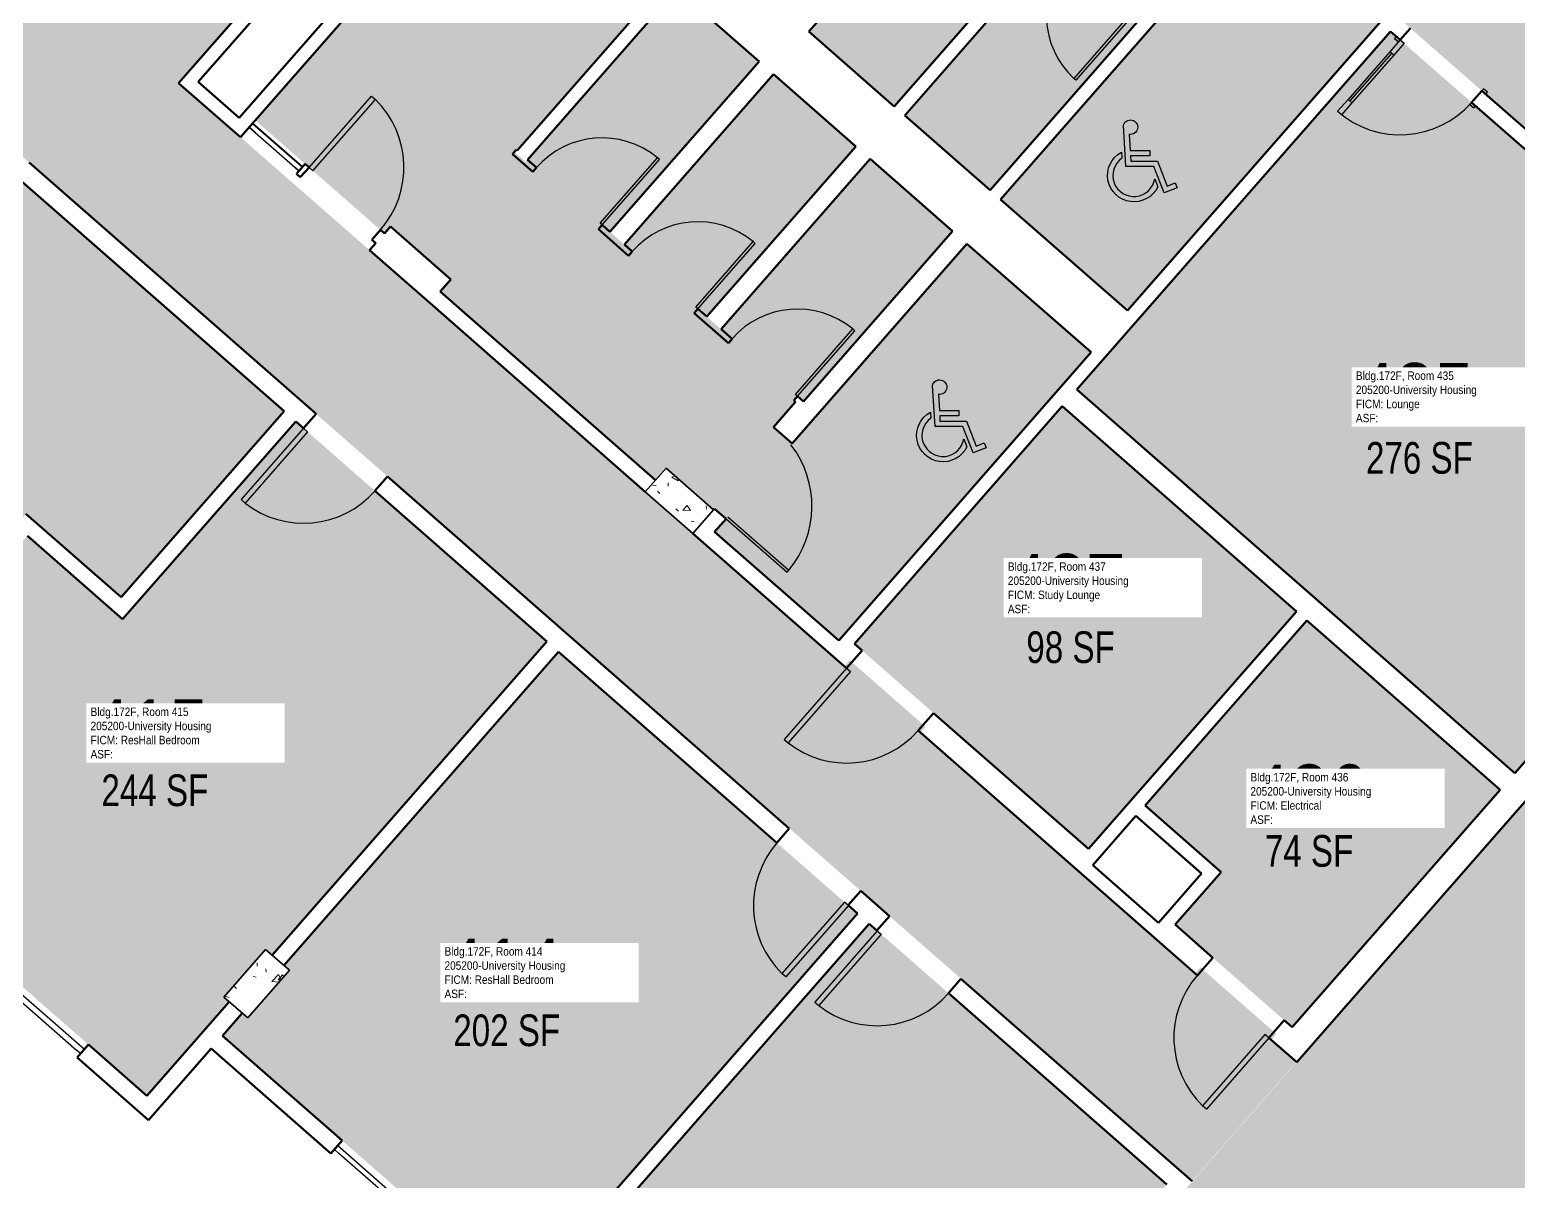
# Model space of a CAD drawing. Header units: inches. Extents: x 69234239 to 69236626, y 27656166 to 27658522.
# Drawn here: x 69234774 to 69235338, y 27657271 to 27657708 of the extents above; entities that cross this region are included whole.
import ezdxf
from ezdxf.enums import TextEntityAlignment as Align

# ---------------------------------------------------------------- set-up
doc = ezdxf.new("R2010")
doc.units = ezdxf.units.IN
doc.header["$LTSCALE"] = 100
doc.header["$MEASUREMENT"] = 0
doc.layers.get('0').update_dxf_attribs({"linetype": 'CONTINUOUS'})
for name, color, linetype in [('A-COLS', 5, 'CONTINUOUS'), ('A-DOOR', 2, 'CONTINUOUS'), ('A-GLAZ', 1, 'CONTINUOUS'), ('A-IDEN-ICON', 4, 'CONTINUOUS'), ('A-IDEN-RNUM', 7, 'CONTINUOUS'), ('A-IDEN-SNUM', 4, 'CONTINUOUS'), ('A-IDEN-VNUM', 4, 'CONTINUOUS'), ('A-WALL', 5, 'CONTINUOUS'), ('AREA-TEXT', 3, 'CONTINUOUS'), ('Rooms-Category-Color', 7, 'CONTINUOUS'), ('Rooms-College-Color', 7, 'CONTINUOUS'), ('Rooms-Department-Color', 7, 'CONTINUOUS'), ('Rooms-Division-Color', 7, 'CONTINUOUS'), ('Rooms-Information', 7, 'CONTINUOUS')]:
    doc.layers.add(name, color=color, linetype=linetype)
doc.styles.add('CP_AREA', font='arial.ttf', dxfattribs={"height": 15})
doc.styles.add('CP_ROOMSNUMBER', font='arial.ttf', dxfattribs={"height": 1})
doc.styles.add('CP_ROOMVNUMBER', font='arial.ttf', dxfattribs={"width": 0.85, "height": 0.075})

# ---------------------------------------------------------------- blocks, each defined once
blk = doc.blocks.new('CPHC')
for points in [[(10, 11), (10, 10), (6.37, 10), (6.43, 9), (11.48, 9), (13.31, 4.28), (14.82, 4.87), (15.18, 3.93), (12.74, 2.99), (10.79, 8), (5.49, 8), (5.01, 15.77, -2.310496), (6.12, 14.1), (6.31, 11)], [(4.7, 9.57, 1.506288), (10.95, 5.66), (11.53, 4.17, -1.382884), (4.63, 10.7)]]:
    blk.add_lwpolyline(points, format="xyb", close=True)

msp = doc.modelspace()

# ---------------------------------------------------------------- hatches: boundary and pattern name
at = {"layer": 'A-COLS', "lineweight": 5}
h = msp.add_hatch(dxfattribs=at)
h.set_pattern_fill('FP_29', color=256, angle=228.7734, style=0, pattern_type=2)
h.set_pattern_definition([(178.7904, (69235784.634, 27657305.721), (-15.3764, 22.9777), [2.88, -31.68]), (123.7904, (69235784.634, 27657305.721), (-19.1759, -22.248), [2.304, -25.344]), (229.2424, (69235783.352, 27657307.636), (-34.5522, 0.7297), [2.448, -26.924]), (174.9754, (69235778.648, 27657300.91), (-20.7202, 35.9248), [4.32, -47.52]), (225.4264, (69235776.92, 27657303.904), (-51.6406, 4.5408), [3.671, -40.386]), (119.9754, (69235778.65, 27657300.91), (-51.6408, 4.54), [3.456, -38.016]), (149.7904, (69235777.74, 27657305.106), (-2.3087, 27.5514), [2.88, -31.68]), (94.7904, (69235777.74, 27657305.106), (-27.5576, -10.1619), [2.304, -25.344]), (200.2424, (69235777.547, 27657307.402), (-29.8663, 17.3895), [2.448, -26.924]), (166.2904, (69235784.634, 27657305.7215), (-10.25586, -7.64414), [1.267, -23.77, 1.267, -24.461, -25.44]), (166.2904, (69235784.634, 27657305.7215), (-10.25586, -7.64414), [-50.765, 1.267, -24.173]), (136.2904, (69235784.634, 27657305.721), (-18.1331, -1.6144), [1.267, -13.402, 1.267, -23.194, -9.696]), (136.2904, (69235784.634, 27657305.721), (-18.1331, -1.6144), [-39.13, 1.267, -8.429]), (96.2904, (69235789.999, 27657299.046), (-12.16736, 16.5203), [1.267, -8.333, 1.267, -28.685, -39.744]), (96.2904, (69235789.999, 27657299.046), (-12.16736, 16.5203), [-39.552, 1.267, -38.477]), (86.2904, (69235792.404, 27657296.054), (-17.02614, 15.0471), [1.267, -11.213, 1.267, -18.624, -28.224]), (86.2904, (69235792.404, 27657296.054), (-17.02614, 15.0471), [-32.371, 1.267, -26.957])])
h.paths.add_polyline_path([(69235033.08, 27657525.89), (69235015.03, 27657541.71), (69235007.12, 27657532.69), (69235025.17, 27657516.87)], flags=0)
h = msp.add_hatch(dxfattribs=at)
h.set_pattern_fill('FP_15', color=256, angle=-41.2092, style=0, pattern_type=2)
h.set_pattern_definition([(178.7908, (69235784.634, 27657305.722), (-15.37654, 22.9776), [2.88, -31.68]), (123.7908, (69235784.634, 27657305.722), (-19.1757, -22.2481), [2.304, -25.344]), (229.2418, (69235783.352, 27657307.636), (-34.5522, 0.7301), [2.448, -26.924]), (174.975, (69235778.648, 27657300.91), (-20.7198, 35.925), [4.32, -47.52]), (225.427, (69235776.92, 27657303.904), (-51.6406, 4.5404), [3.671, -40.386]), (119.975, (69235778.648, 27657300.91), (-51.6408, 4.5406), [3.456, -38.016]), (149.7908, (69235777.738, 27657305.106), (-2.30886, 27.55136), [2.88, -31.68]), (94.7908, (69235777.738, 27657305.106), (-27.5576, -10.1621), [2.304, -25.344]), (200.2418, (69235777.546, 27657307.402), (-29.8661, 17.3898), [2.448, -26.924]), (166.2908, (69235784.634, 27657305.722), (-10.25581, -7.64421), [1.267, -23.77, 1.267, -24.461, -25.44]), (166.2908, (69235784.634, 27657305.722), (-10.25581, -7.64421), [-50.765, 1.267, -24.173]), (136.2908, (69235784.634, 27657305.722), (-18.1331, -1.61451), [1.267, -13.402, 1.267, -23.194, -9.696]), (136.2908, (69235784.634, 27657305.722), (-18.1331, -1.61451), [-39.13, 1.267, -8.429]), (96.2908, (69235789.998, 27657299.047), (-12.16747, 16.52022), [1.267, -8.333, 1.267, -28.685, -39.744]), (96.2908, (69235789.998, 27657299.047), (-12.16747, 16.52022), [-39.552, 1.267, -38.477]), (86.2908, (69235792.404, 27657296.054), (-17.02624, 15.047), [1.267, -11.213, 1.267, -18.624, -28.224]), (86.2908, (69235792.404, 27657296.054), (-17.02624, 15.047), [-32.371, 1.267, -26.957])])
h.paths.add_polyline_path([(69234872.25, 27657351.36), (69234863.22, 27657359.27), (69234847.41, 27657341.21), (69234856.44, 27657333.31)], flags=0)
at = {"layer": 'Rooms-Category-Color', "true_color": 0xadadad}
for points in [[(69234685.7, 27658243.8), (69234846.08, 27658103.34), (69234892.86, 27658062.38), (69234988.96, 27657978.23), (69234989.36, 27657978.68), (69234998.39, 27657970.78), (69234994.04, 27657965.81), (69234789.14, 27657731.84), (69234785.11, 27657727.23), (69234776.08, 27657735.13), (69234776.16, 27657735.23), (69234637.57, 27657856.59), (69234633.57, 27657860.09), (69234633.57, 27657860.09), (69234631.31, 27657862.08), (69234483.78, 27657991.27), (69234472.9, 27658000.8), (69234433.28, 27657955.56), (69234458.14, 27657933.8), (69234458.13, 27657933.78), (69234505.4, 27657892.39), (69234641.66, 27657773.07), (69234740.95, 27657686.12), (69234877.22, 27657566.79), (69234976.9, 27657479.5), (69235094.64, 27657376.4), (69235214.47, 27657271.45), (69235254.01, 27657316.6), (69235244.41, 27657325.01), (69235246.38, 27657327.27), (69235217.61, 27657352.47), (69235215.61, 27657350.19), (69235200.19, 27657363.7), (69235171.35, 27657388.98), (69235171.35, 27657388.98), (69235111.42, 27657441.46), (69235113.4, 27657443.73), (69235084.63, 27657468.93), (69235082.64, 27657466.66), (69235080.58, 27657468.47), (69235080.59, 27657468.47), (69235007.19, 27657532.75), (69234926.02, 27657603.83), (69234925.59, 27657604.21), (69234925.59, 27657604.21), (69234902.25, 27657624.64), (69234854.17, 27657666.75), (69234853.75, 27657667.12), (69234851.75, 27657668.83), (69234830.25, 27657687.67), (69234878.01, 27657742.2), (69234878.01, 27657742.2), (69234995.22, 27657876.06), (69235043.24, 27657930.88), (69235064.76, 27657912.03), (69235067.49, 27657909.64), (69235071.46, 27657906.16), (69235115.22, 27657867.84), (69235138.94, 27657847.07), (69235138.93, 27657847.07), (69235248.09, 27657751.48), (69235291.57, 27657713.4), (69235466.98, 27657559.79), (69235506.55, 27657604.96), (69235386.59, 27657710.01), (69235268.87, 27657813.1), (69235169.18, 27657900.4), (69235033.43, 27658019.28), (69234801.16, 27658222.68), (69234801.11, 27658222.73), (69234797.91, 27658225.52), (69234751.91, 27658265.8), (69234751.91, 27658265.8), (69234744.42, 27658272.37), (69234725.34, 27658289.07)], [(69234859.34, 27657673.52), (69234908.28, 27657630.67), (69234910.58, 27657633.3), (69234933.5, 27657613.23), (69234929.46, 27657608.63), (69235011.06, 27657537.17), (69235015.03, 27657541.71), (69235033.08, 27657525.89), (69235033.45, 27657526.32), (69235037.81, 27657522.5), (69235033.47, 27657517.55), (69235080.5, 27657476.36), (69235176.16, 27657585.6), (69235129.13, 27657626.78), (69235062.85, 27657551.09), (69235055.79, 27657557.27), (69235064.14, 27657566.8), (69235063.48, 27657567.38), (69235064.88, 27657568.98), (69235067.14, 27657567), (69235123.67, 27657631.56), (69235092.45, 27657658.9), (69235035.92, 27657594.34), (69235030.47, 27657599.12), (69235087, 27657663.67), (69235055.78, 27657691.02), (69234999.24, 27657626.46), (69234993.79, 27657631.24), (69235050.32, 27657695.79), (69235019.1, 27657723.13), (69234961.87, 27657657.78), (69234957.92, 27657661.24), (69234982.34, 27657689.12), (69235061.81, 27657779.87), (69235061.43, 27657780.2), (69235085.52, 27657806.95), (69235089.47, 27657803.49), (69235032.94, 27657738.93), (69235065.29, 27657710.6), (69235121.83, 27657775.16), (69235125.78, 27657771.7), (69235069.24, 27657707.14), (69235101.59, 27657678.81), (69235158.12, 27657743.37), (69235162.07, 27657739.92), (69235105.54, 27657675.36), (69235137.88, 27657647.03), (69235194.42, 27657711.59), (69235204.49, 27657722.64), (69235208.22, 27657719.37), (69235141.83, 27657643.57), (69235189.99, 27657601.39), (69235285.72, 27657710.71), (69235237.56, 27657752.88), (69235233.29, 27657748), (69235230.09, 27657750.73), (69235230.38, 27657751.06), (69235212.33, 27657766.87), (69235216.35, 27657771.46), (69235135.06, 27657842.65), (69235131.03, 27657838.04), (69235107.37, 27657858.77), (69235058.83, 27657901.27), (69235017, 27657853.5), (69234998.95, 27657869.3), (69234885.19, 27657739.4), (69234903.22, 27657723.62)], [(69235567.42, 27657343.21), (69235527.33, 27657393.09), (69235690.33, 27657524.11), (69235568.58, 27657675.58), (69235191.04, 27657244.53), (69235290.57, 27657120.69)], [(69235252.45, 27657329.76), (69235331.25, 27657419.75), (69235258, 27657483.89), (69235196.63, 27657413.85), (69235225.47, 27657388.58), (69235208.03, 27657368.67), (69235221.48, 27657356.89), (69235250.25, 27657331.69)]]:
    msp.add_hatch(color=253, dxfattribs=at).paths.add_polyline_path(points)
at = {"layer": 'Rooms-Category-Color', "true_color": 0xffe090}
msp.add_hatch(color=41, dxfattribs=at).paths.add_polyline_path([(69235214.35, 27657621.23), (69235170.83, 27657571.54), (69235261.63, 27657492.02), (69235336.85, 27657426.14), (69235455.7, 27657561.86), (69235289.67, 27657707.25)])
at = {"layer": 'Rooms-Category-Color', "true_color": 0x728ef3}
for points in [[(69234706.66, 27657449.35), (69234772.37, 27657524.38), (69234808.48, 27657492.75), (69234870.23, 27657563.27), (69234738.39, 27657678.73), (69234634.24, 27657559.79), (69234636.77, 27657557.57), (69234620.96, 27657539.52), (69234618.89, 27657541.33), (69234611.4, 27657532.77), (69234704.84, 27657450.94)], [(69235165.23, 27657565.14), (69235118.09, 27657511.31), (69235086.43, 27657475.16), (69235088.5, 27657473.35), (69235117.27, 27657448.15), (69235175.23, 27657397.39), (69235190.95, 27657415.34), (69235192.68, 27657417.31), (69235192.72, 27657417.36), (69235254.06, 27657487.35)], [(69234772.92, 27657516.09), (69234706.8, 27657440.59), (69234706.52, 27657440.83), (69234689.39, 27657421.27), (69234689.67, 27657421.03), (69234687.36, 27657418.39), (69234818.27, 27657303.76), (69234839.84, 27657328.4), (69234849.48, 27657339.4), (69234847.41, 27657341.21), (69234863.22, 27657359.27), (69234865.76, 27657357.05), (69234969.91, 27657475.98), (69234874.65, 27657559.4), (69234809.03, 27657484.46)], [(69234856.44, 27657333.31), (69234854.37, 27657335.12), (69234846.87, 27657326.56), (69234960.19, 27657227.33), (69235087.65, 27657372.88), (69234974.33, 27657472.11), (69234870.18, 27657353.17), (69234872.25, 27657351.36)], [(69235188.19, 27657251.15), (69235204.88, 27657270.21), (69235092.07, 27657369.01), (69234964.61, 27657223.46), (69235077.46, 27657124.64), (69235084.95, 27657133.19), (69235076.45, 27657140.63), (69235092.27, 27657158.69), (69235100.76, 27657151.25), (69235180.55, 27657242.36), (69235182.49, 27657244.58), (69235182.46, 27657244.61)]]:
    msp.add_hatch(color=171, dxfattribs=at).paths.add_polyline_path(points)
at = {"layer": 'Rooms-College-Color', "true_color": 0xadadad}
for points in [[(69234685.7, 27658243.8), (69234846.08, 27658103.34), (69234892.86, 27658062.38), (69234988.96, 27657978.23), (69234989.36, 27657978.68), (69234998.39, 27657970.78), (69234994.04, 27657965.81), (69234789.14, 27657731.84), (69234785.11, 27657727.23), (69234776.08, 27657735.13), (69234776.16, 27657735.23), (69234637.57, 27657856.59), (69234633.57, 27657860.09), (69234633.57, 27657860.09), (69234631.31, 27657862.08), (69234483.78, 27657991.27), (69234472.9, 27658000.8), (69234433.28, 27657955.56), (69234458.14, 27657933.8), (69234458.13, 27657933.78), (69234505.4, 27657892.39), (69234641.66, 27657773.07), (69234740.95, 27657686.12), (69234877.22, 27657566.79), (69234976.9, 27657479.5), (69235094.64, 27657376.4), (69235214.47, 27657271.45), (69235254.01, 27657316.6), (69235244.41, 27657325.01), (69235246.38, 27657327.27), (69235217.61, 27657352.47), (69235215.61, 27657350.19), (69235200.19, 27657363.7), (69235171.35, 27657388.98), (69235171.35, 27657388.98), (69235111.42, 27657441.46), (69235113.4, 27657443.73), (69235084.63, 27657468.93), (69235082.64, 27657466.66), (69235080.58, 27657468.47), (69235080.59, 27657468.47), (69235007.19, 27657532.75), (69234926.02, 27657603.83), (69234925.59, 27657604.21), (69234925.59, 27657604.21), (69234902.25, 27657624.64), (69234854.17, 27657666.75), (69234853.75, 27657667.12), (69234851.75, 27657668.83), (69234830.25, 27657687.67), (69234878.01, 27657742.2), (69234878.01, 27657742.2), (69234995.22, 27657876.06), (69235043.24, 27657930.88), (69235064.76, 27657912.03), (69235067.49, 27657909.64), (69235071.46, 27657906.16), (69235115.22, 27657867.84), (69235138.94, 27657847.07), (69235138.93, 27657847.07), (69235248.09, 27657751.48), (69235291.57, 27657713.4), (69235466.98, 27657559.79), (69235506.55, 27657604.96), (69235386.59, 27657710.01), (69235268.87, 27657813.1), (69235169.18, 27657900.4), (69235033.43, 27658019.28), (69234801.16, 27658222.68), (69234801.11, 27658222.73), (69234797.91, 27658225.52), (69234751.91, 27658265.8), (69234751.91, 27658265.8), (69234744.42, 27658272.37), (69234725.34, 27658289.07)], [(69234859.34, 27657673.52), (69234908.28, 27657630.67), (69234910.58, 27657633.3), (69234933.5, 27657613.23), (69234929.46, 27657608.63), (69235011.06, 27657537.17), (69235015.03, 27657541.71), (69235033.08, 27657525.89), (69235033.45, 27657526.32), (69235037.81, 27657522.5), (69235033.47, 27657517.55), (69235080.5, 27657476.36), (69235176.16, 27657585.6), (69235129.13, 27657626.78), (69235062.85, 27657551.09), (69235055.79, 27657557.27), (69235064.14, 27657566.8), (69235063.48, 27657567.38), (69235064.88, 27657568.98), (69235067.14, 27657567), (69235123.67, 27657631.56), (69235092.45, 27657658.9), (69235035.92, 27657594.34), (69235030.47, 27657599.12), (69235087, 27657663.67), (69235055.78, 27657691.02), (69234999.24, 27657626.46), (69234993.79, 27657631.24), (69235050.32, 27657695.79), (69235019.1, 27657723.13), (69234961.87, 27657657.78), (69234957.92, 27657661.24), (69234982.34, 27657689.12), (69235061.81, 27657779.87), (69235061.43, 27657780.2), (69235085.52, 27657806.95), (69235089.47, 27657803.49), (69235032.94, 27657738.93), (69235065.29, 27657710.6), (69235121.83, 27657775.16), (69235125.78, 27657771.7), (69235069.24, 27657707.14), (69235101.59, 27657678.81), (69235158.12, 27657743.37), (69235162.07, 27657739.92), (69235105.54, 27657675.36), (69235137.88, 27657647.03), (69235194.42, 27657711.59), (69235204.49, 27657722.64), (69235208.22, 27657719.37), (69235141.83, 27657643.57), (69235189.99, 27657601.39), (69235285.72, 27657710.71), (69235237.56, 27657752.88), (69235233.29, 27657748), (69235230.09, 27657750.73), (69235230.38, 27657751.06), (69235212.33, 27657766.87), (69235216.35, 27657771.46), (69235135.06, 27657842.65), (69235131.03, 27657838.04), (69235107.37, 27657858.77), (69235058.83, 27657901.27), (69235017, 27657853.5), (69234998.95, 27657869.3), (69234885.19, 27657739.4), (69234903.22, 27657723.62)], [(69235214.35, 27657621.23), (69235170.83, 27657571.54), (69235261.63, 27657492.02), (69235336.85, 27657426.14), (69235455.7, 27657561.86), (69235289.67, 27657707.25)], [(69234706.66, 27657449.35), (69234772.37, 27657524.38), (69234808.48, 27657492.75), (69234870.23, 27657563.27), (69234738.39, 27657678.73), (69234634.24, 27657559.79), (69234636.77, 27657557.57), (69234620.96, 27657539.52), (69234618.89, 27657541.33), (69234611.4, 27657532.77), (69234704.84, 27657450.94)], [(69235567.42, 27657343.21), (69235527.33, 27657393.09), (69235690.33, 27657524.11), (69235568.58, 27657675.58), (69235191.04, 27657244.53), (69235290.57, 27657120.69)], [(69235165.23, 27657565.14), (69235118.09, 27657511.31), (69235086.43, 27657475.16), (69235088.5, 27657473.35), (69235117.27, 27657448.15), (69235175.23, 27657397.39), (69235190.95, 27657415.34), (69235192.68, 27657417.31), (69235192.72, 27657417.36), (69235254.06, 27657487.35)], [(69234772.92, 27657516.09), (69234706.8, 27657440.59), (69234706.52, 27657440.83), (69234689.39, 27657421.27), (69234689.67, 27657421.03), (69234687.36, 27657418.39), (69234818.27, 27657303.76), (69234839.84, 27657328.4), (69234849.48, 27657339.4), (69234847.41, 27657341.21), (69234863.22, 27657359.27), (69234865.76, 27657357.05), (69234969.91, 27657475.98), (69234874.65, 27657559.4), (69234809.03, 27657484.46)], [(69235252.45, 27657329.76), (69235331.25, 27657419.75), (69235258, 27657483.89), (69235196.63, 27657413.85), (69235225.47, 27657388.58), (69235208.03, 27657368.67), (69235221.48, 27657356.89), (69235250.25, 27657331.69)], [(69234856.44, 27657333.31), (69234854.37, 27657335.12), (69234846.87, 27657326.56), (69234960.19, 27657227.33), (69235087.65, 27657372.88), (69234974.33, 27657472.11), (69234870.18, 27657353.17), (69234872.25, 27657351.36)], [(69235188.19, 27657251.15), (69235204.88, 27657270.21), (69235092.07, 27657369.01), (69234964.61, 27657223.46), (69235077.46, 27657124.64), (69235084.95, 27657133.19), (69235076.45, 27657140.63), (69235092.27, 27657158.69), (69235100.76, 27657151.25), (69235180.55, 27657242.36), (69235182.49, 27657244.58), (69235182.46, 27657244.61)]]:
    msp.add_hatch(color=253, dxfattribs=at).paths.add_polyline_path(points)
at = {"layer": 'Rooms-Department-Color', "true_color": 0xacacac}
for points in [[(69234685.7, 27658243.8), (69234846.08, 27658103.34), (69234892.86, 27658062.38), (69234988.96, 27657978.23), (69234989.36, 27657978.68), (69234998.39, 27657970.78), (69234994.04, 27657965.81), (69234789.14, 27657731.84), (69234785.11, 27657727.23), (69234776.08, 27657735.13), (69234776.16, 27657735.23), (69234637.57, 27657856.59), (69234633.57, 27657860.09), (69234633.57, 27657860.09), (69234631.31, 27657862.08), (69234483.78, 27657991.27), (69234472.9, 27658000.8), (69234433.28, 27657955.56), (69234458.14, 27657933.8), (69234458.13, 27657933.78), (69234505.4, 27657892.39), (69234641.66, 27657773.07), (69234740.95, 27657686.12), (69234877.22, 27657566.79), (69234976.9, 27657479.5), (69235094.64, 27657376.4), (69235214.47, 27657271.45), (69235254.01, 27657316.6), (69235244.41, 27657325.01), (69235246.38, 27657327.27), (69235217.61, 27657352.47), (69235215.61, 27657350.19), (69235200.19, 27657363.7), (69235171.35, 27657388.98), (69235171.35, 27657388.98), (69235111.42, 27657441.46), (69235113.4, 27657443.73), (69235084.63, 27657468.93), (69235082.64, 27657466.66), (69235080.58, 27657468.47), (69235080.59, 27657468.47), (69235007.19, 27657532.75), (69234926.02, 27657603.83), (69234925.59, 27657604.21), (69234925.59, 27657604.21), (69234902.25, 27657624.64), (69234854.17, 27657666.75), (69234853.75, 27657667.12), (69234851.75, 27657668.83), (69234830.25, 27657687.67), (69234878.01, 27657742.2), (69234878.01, 27657742.2), (69234995.22, 27657876.06), (69235043.24, 27657930.88), (69235064.76, 27657912.03), (69235067.49, 27657909.64), (69235071.46, 27657906.16), (69235115.22, 27657867.84), (69235138.94, 27657847.07), (69235138.93, 27657847.07), (69235248.09, 27657751.48), (69235291.57, 27657713.4), (69235466.98, 27657559.79), (69235506.55, 27657604.96), (69235386.59, 27657710.01), (69235268.87, 27657813.1), (69235169.18, 27657900.4), (69235033.43, 27658019.28), (69234801.16, 27658222.68), (69234801.11, 27658222.73), (69234797.91, 27658225.52), (69234751.91, 27658265.8), (69234751.91, 27658265.8), (69234744.42, 27658272.37), (69234725.34, 27658289.07)], [(69234859.34, 27657673.52), (69234908.28, 27657630.67), (69234910.58, 27657633.3), (69234933.5, 27657613.23), (69234929.46, 27657608.63), (69235011.06, 27657537.17), (69235015.03, 27657541.71), (69235033.08, 27657525.89), (69235033.45, 27657526.32), (69235037.81, 27657522.5), (69235033.47, 27657517.55), (69235080.5, 27657476.36), (69235176.16, 27657585.6), (69235129.13, 27657626.78), (69235062.85, 27657551.09), (69235055.79, 27657557.27), (69235064.14, 27657566.8), (69235063.48, 27657567.38), (69235064.88, 27657568.98), (69235067.14, 27657567), (69235123.67, 27657631.56), (69235092.45, 27657658.9), (69235035.92, 27657594.34), (69235030.47, 27657599.12), (69235087, 27657663.67), (69235055.78, 27657691.02), (69234999.24, 27657626.46), (69234993.79, 27657631.24), (69235050.32, 27657695.79), (69235019.1, 27657723.13), (69234961.87, 27657657.78), (69234957.92, 27657661.24), (69234982.34, 27657689.12), (69235061.81, 27657779.87), (69235061.43, 27657780.2), (69235085.52, 27657806.95), (69235089.47, 27657803.49), (69235032.94, 27657738.93), (69235065.29, 27657710.6), (69235121.83, 27657775.16), (69235125.78, 27657771.7), (69235069.24, 27657707.14), (69235101.59, 27657678.81), (69235158.12, 27657743.37), (69235162.07, 27657739.92), (69235105.54, 27657675.36), (69235137.88, 27657647.03), (69235194.42, 27657711.59), (69235204.49, 27657722.64), (69235208.22, 27657719.37), (69235141.83, 27657643.57), (69235189.99, 27657601.39), (69235285.72, 27657710.71), (69235237.56, 27657752.88), (69235233.29, 27657748), (69235230.09, 27657750.73), (69235230.38, 27657751.06), (69235212.33, 27657766.87), (69235216.35, 27657771.46), (69235135.06, 27657842.65), (69235131.03, 27657838.04), (69235107.37, 27657858.77), (69235058.83, 27657901.27), (69235017, 27657853.5), (69234998.95, 27657869.3), (69234885.19, 27657739.4), (69234903.22, 27657723.62)], [(69235567.42, 27657343.21), (69235527.33, 27657393.09), (69235690.33, 27657524.11), (69235568.58, 27657675.58), (69235191.04, 27657244.53), (69235290.57, 27657120.69)], [(69235252.45, 27657329.76), (69235331.25, 27657419.75), (69235258, 27657483.89), (69235196.63, 27657413.85), (69235225.47, 27657388.58), (69235208.03, 27657368.67), (69235221.48, 27657356.89), (69235250.25, 27657331.69)]]:
    msp.add_hatch(color=253, dxfattribs=at).paths.add_polyline_path(points)
at = {"layer": 'Rooms-Department-Color', "true_color": 0x604aed}
for points in [[(69235214.35, 27657621.23), (69235170.83, 27657571.54), (69235261.63, 27657492.02), (69235336.85, 27657426.14), (69235455.7, 27657561.86), (69235289.67, 27657707.25)], [(69234706.66, 27657449.35), (69234772.37, 27657524.38), (69234808.48, 27657492.75), (69234870.23, 27657563.27), (69234738.39, 27657678.73), (69234634.24, 27657559.79), (69234636.77, 27657557.57), (69234620.96, 27657539.52), (69234618.89, 27657541.33), (69234611.4, 27657532.77), (69234704.84, 27657450.94)], [(69235165.23, 27657565.14), (69235118.09, 27657511.31), (69235086.43, 27657475.16), (69235088.5, 27657473.35), (69235117.27, 27657448.15), (69235175.23, 27657397.39), (69235190.95, 27657415.34), (69235192.68, 27657417.31), (69235192.72, 27657417.36), (69235254.06, 27657487.35)], [(69234772.92, 27657516.09), (69234706.8, 27657440.59), (69234706.52, 27657440.83), (69234689.39, 27657421.27), (69234689.67, 27657421.03), (69234687.36, 27657418.39), (69234818.27, 27657303.76), (69234839.84, 27657328.4), (69234849.48, 27657339.4), (69234847.41, 27657341.21), (69234863.22, 27657359.27), (69234865.76, 27657357.05), (69234969.91, 27657475.98), (69234874.65, 27657559.4), (69234809.03, 27657484.46)], [(69234856.44, 27657333.31), (69234854.37, 27657335.12), (69234846.87, 27657326.56), (69234960.19, 27657227.33), (69235087.65, 27657372.88), (69234974.33, 27657472.11), (69234870.18, 27657353.17), (69234872.25, 27657351.36)], [(69235188.19, 27657251.15), (69235204.88, 27657270.21), (69235092.07, 27657369.01), (69234964.61, 27657223.46), (69235077.46, 27657124.64), (69235084.95, 27657133.19), (69235076.45, 27657140.63), (69235092.27, 27657158.69), (69235100.76, 27657151.25), (69235180.55, 27657242.36), (69235182.49, 27657244.58), (69235182.46, 27657244.61)]]:
    msp.add_hatch(color=173, dxfattribs=at).paths.add_polyline_path(points)
at = {"layer": 'Rooms-Division-Color', "true_color": 0xadadad}
for points in [[(69234685.7, 27658243.8), (69234846.08, 27658103.34), (69234892.86, 27658062.38), (69234988.96, 27657978.23), (69234989.36, 27657978.68), (69234998.39, 27657970.78), (69234994.04, 27657965.81), (69234789.14, 27657731.84), (69234785.11, 27657727.23), (69234776.08, 27657735.13), (69234776.16, 27657735.23), (69234637.57, 27657856.59), (69234633.57, 27657860.09), (69234633.57, 27657860.09), (69234631.31, 27657862.08), (69234483.78, 27657991.27), (69234472.9, 27658000.8), (69234433.28, 27657955.56), (69234458.14, 27657933.8), (69234458.13, 27657933.78), (69234505.4, 27657892.39), (69234641.66, 27657773.07), (69234740.95, 27657686.12), (69234877.22, 27657566.79), (69234976.9, 27657479.5), (69235094.64, 27657376.4), (69235214.47, 27657271.45), (69235254.01, 27657316.6), (69235244.41, 27657325.01), (69235246.38, 27657327.27), (69235217.61, 27657352.47), (69235215.61, 27657350.19), (69235200.19, 27657363.7), (69235171.35, 27657388.98), (69235171.35, 27657388.98), (69235111.42, 27657441.46), (69235113.4, 27657443.73), (69235084.63, 27657468.93), (69235082.64, 27657466.66), (69235080.58, 27657468.47), (69235080.59, 27657468.47), (69235007.19, 27657532.75), (69234926.02, 27657603.83), (69234925.59, 27657604.21), (69234925.59, 27657604.21), (69234902.25, 27657624.64), (69234854.17, 27657666.75), (69234853.75, 27657667.12), (69234851.75, 27657668.83), (69234830.25, 27657687.67), (69234878.01, 27657742.2), (69234878.01, 27657742.2), (69234995.22, 27657876.06), (69235043.24, 27657930.88), (69235064.76, 27657912.03), (69235067.49, 27657909.64), (69235071.46, 27657906.16), (69235115.22, 27657867.84), (69235138.94, 27657847.07), (69235138.93, 27657847.07), (69235248.09, 27657751.48), (69235291.57, 27657713.4), (69235466.98, 27657559.79), (69235506.55, 27657604.96), (69235386.59, 27657710.01), (69235268.87, 27657813.1), (69235169.18, 27657900.4), (69235033.43, 27658019.28), (69234801.16, 27658222.68), (69234801.11, 27658222.73), (69234797.91, 27658225.52), (69234751.91, 27658265.8), (69234751.91, 27658265.8), (69234744.42, 27658272.37), (69234725.34, 27658289.07)], [(69234859.34, 27657673.52), (69234908.28, 27657630.67), (69234910.58, 27657633.3), (69234933.5, 27657613.23), (69234929.46, 27657608.63), (69235011.06, 27657537.17), (69235015.03, 27657541.71), (69235033.08, 27657525.89), (69235033.45, 27657526.32), (69235037.81, 27657522.5), (69235033.47, 27657517.55), (69235080.5, 27657476.36), (69235176.16, 27657585.6), (69235129.13, 27657626.78), (69235062.85, 27657551.09), (69235055.79, 27657557.27), (69235064.14, 27657566.8), (69235063.48, 27657567.38), (69235064.88, 27657568.98), (69235067.14, 27657567), (69235123.67, 27657631.56), (69235092.45, 27657658.9), (69235035.92, 27657594.34), (69235030.47, 27657599.12), (69235087, 27657663.67), (69235055.78, 27657691.02), (69234999.24, 27657626.46), (69234993.79, 27657631.24), (69235050.32, 27657695.79), (69235019.1, 27657723.13), (69234961.87, 27657657.78), (69234957.92, 27657661.24), (69234982.34, 27657689.12), (69235061.81, 27657779.87), (69235061.43, 27657780.2), (69235085.52, 27657806.95), (69235089.47, 27657803.49), (69235032.94, 27657738.93), (69235065.29, 27657710.6), (69235121.83, 27657775.16), (69235125.78, 27657771.7), (69235069.24, 27657707.14), (69235101.59, 27657678.81), (69235158.12, 27657743.37), (69235162.07, 27657739.92), (69235105.54, 27657675.36), (69235137.88, 27657647.03), (69235194.42, 27657711.59), (69235204.49, 27657722.64), (69235208.22, 27657719.37), (69235141.83, 27657643.57), (69235189.99, 27657601.39), (69235285.72, 27657710.71), (69235237.56, 27657752.88), (69235233.29, 27657748), (69235230.09, 27657750.73), (69235230.38, 27657751.06), (69235212.33, 27657766.87), (69235216.35, 27657771.46), (69235135.06, 27657842.65), (69235131.03, 27657838.04), (69235107.37, 27657858.77), (69235058.83, 27657901.27), (69235017, 27657853.5), (69234998.95, 27657869.3), (69234885.19, 27657739.4), (69234903.22, 27657723.62)], [(69235567.42, 27657343.21), (69235527.33, 27657393.09), (69235690.33, 27657524.11), (69235568.58, 27657675.58), (69235191.04, 27657244.53), (69235290.57, 27657120.69)], [(69235252.45, 27657329.76), (69235331.25, 27657419.75), (69235258, 27657483.89), (69235196.63, 27657413.85), (69235225.47, 27657388.58), (69235208.03, 27657368.67), (69235221.48, 27657356.89), (69235250.25, 27657331.69)]]:
    msp.add_hatch(color=253, dxfattribs=at).paths.add_polyline_path(points)
at = {"layer": 'Rooms-Division-Color', "true_color": 0x604aed}
for points in [[(69235214.35, 27657621.23), (69235170.83, 27657571.54), (69235261.63, 27657492.02), (69235336.85, 27657426.14), (69235455.7, 27657561.86), (69235289.67, 27657707.25)], [(69234706.66, 27657449.35), (69234772.37, 27657524.38), (69234808.48, 27657492.75), (69234870.23, 27657563.27), (69234738.39, 27657678.73), (69234634.24, 27657559.79), (69234636.77, 27657557.57), (69234620.96, 27657539.52), (69234618.89, 27657541.33), (69234611.4, 27657532.77), (69234704.84, 27657450.94)], [(69235165.23, 27657565.14), (69235118.09, 27657511.31), (69235086.43, 27657475.16), (69235088.5, 27657473.35), (69235117.27, 27657448.15), (69235175.23, 27657397.39), (69235190.95, 27657415.34), (69235192.68, 27657417.31), (69235192.72, 27657417.36), (69235254.06, 27657487.35)], [(69234772.92, 27657516.09), (69234706.8, 27657440.59), (69234706.52, 27657440.83), (69234689.39, 27657421.27), (69234689.67, 27657421.03), (69234687.36, 27657418.39), (69234818.27, 27657303.76), (69234839.84, 27657328.4), (69234849.48, 27657339.4), (69234847.41, 27657341.21), (69234863.22, 27657359.27), (69234865.76, 27657357.05), (69234969.91, 27657475.98), (69234874.65, 27657559.4), (69234809.03, 27657484.46)], [(69234856.44, 27657333.31), (69234854.37, 27657335.12), (69234846.87, 27657326.56), (69234960.19, 27657227.33), (69235087.65, 27657372.88), (69234974.33, 27657472.11), (69234870.18, 27657353.17), (69234872.25, 27657351.36)], [(69235188.19, 27657251.15), (69235204.88, 27657270.21), (69235092.07, 27657369.01), (69234964.61, 27657223.46), (69235077.46, 27657124.64), (69235084.95, 27657133.19), (69235076.45, 27657140.63), (69235092.27, 27657158.69), (69235100.76, 27657151.25), (69235180.55, 27657242.36), (69235182.49, 27657244.58), (69235182.46, 27657244.61)]]:
    msp.add_hatch(color=173, dxfattribs=at).paths.add_polyline_path(points)

# ---------------------------------------------------------------- linework, layer by layer
at = {"layer": 'A-COLS', "lineweight": 35}
for p, q in [((69235007.12, 27657532.69), (69235015.03, 27657541.71)), ((69235015.03, 27657541.71), (69235033.08, 27657525.89)), ((69235025.17, 27657516.87), (69235007.12, 27657532.69)), ((69235033.08, 27657525.89), (69235025.17, 27657516.87)), ((69234847.41, 27657341.21), (69234863.22, 27657359.27)), ((69234863.22, 27657359.27), (69234872.25, 27657351.36)), ((69234872.25, 27657351.36), (69234856.44, 27657333.31)), ((69234856.44, 27657333.31), (69234847.41, 27657341.21))]:
    msp.add_line(p, q, dxfattribs=at)
at = {"layer": 'A-DOOR'}
for p, q in [((69235191.41, 27657714.22), (69235169.68, 27657689.41)), ((69235192.16, 27657713.56), (69235170.43, 27657688.75)), ((69235293.35, 27657704.05), (69235289.39, 27657699.53)), ((69235291.84, 27657705.36), (69235291.18, 27657704.61)), ((69235291.18, 27657704.61), (69235292.69, 27657703.29)), ((69235292.69, 27657703.29), (69235293.35, 27657704.05)), ((69235293.35, 27657704.05), (69235294.85, 27657702.73)), ((69235289.39, 27657699.53), (69235273.58, 27657681.48)), ((69235274.33, 27657680.82), (69235290.15, 27657698.87)), ((69235290.9, 27657698.21), (69235275.09, 27657680.16)), ((69235290.9, 27657698.21), (69235289.39, 27657699.53)), ((69235294.85, 27657702.73), (69235290.9, 27657698.21)), ((69235170.43, 27657688.75), (69235169.68, 27657689.41)), ((69234879.69, 27657655.7), (69234903.37, 27657682.74)), ((69234881.19, 27657654.38), (69234904.88, 27657681.42)), ((69234903.37, 27657682.74), (69234904.88, 27657681.42)), ((69235273.58, 27657681.48), (69235269.63, 27657676.96)), ((69235275.09, 27657680.16), (69235273.58, 27657681.48)), ((69235324.96, 27657685.5), (69235324.3, 27657684.75)), ((69235326.46, 27657684.18), (69235324.96, 27657685.5)), ((69235325.8, 27657683.43), (69235326.46, 27657684.18)), ((69235269.63, 27657676.96), (69235271.13, 27657675.64)), ((69235275.09, 27657680.16), (69235271.13, 27657675.64)), ((69235320.43, 27657680.33), (69235319.77, 27657679.58)), ((69235319.77, 27657679.58), (69235321.27, 27657678.26)), ((69235321.27, 27657678.26), (69235321.93, 27657679.01)), ((69234990.03, 27657634.53), (69235011.76, 27657659.34)), ((69234990.78, 27657633.87), (69235012.51, 27657658.69)), ((69235012.51, 27657658.69), (69235011.76, 27657659.34)), ((69234879.69, 27657655.7), (69234881.19, 27657654.38)), ((69234990.78, 27657633.87), (69234990.03, 27657634.53)), ((69235026.33, 27657602.74), (69235048.06, 27657627.56)), ((69235027.08, 27657602.08), (69235048.81, 27657626.9)), ((69235048.81, 27657626.9), (69235048.06, 27657627.56)), ((69235027.08, 27657602.08), (69235026.33, 27657602.74)), ((69235064.13, 27657569.64), (69235085.86, 27657594.45)), ((69235064.88, 27657568.98), (69235086.61, 27657593.79)), ((69235086.61, 27657593.79), (69235085.86, 27657594.45)), ((69235064.88, 27657568.98), (69235064.13, 27657569.64)), ((69234877.63, 27657556.81), (69234853.95, 27657529.76)), ((69234879.14, 27657555.49), (69234855.46, 27657528.45)), ((69234877.63, 27657556.81), (69234879.14, 27657555.49)), ((69234853.95, 27657529.76), (69234855.46, 27657528.45)), ((69235038.47, 27657523.26), (69235061.59, 27657503.01)), ((69235037.81, 27657522.5), (69235060.93, 27657502.25)), ((69235060.93, 27657502.25), (69235061.59, 27657503.01)), ((69235083.49, 27657465.93), (69235059.81, 27657438.89)), ((69235085, 27657464.61), (69235061.32, 27657437.57)), ((69235083.49, 27657465.93), (69235085, 27657464.61)), ((69235059.81, 27657438.89), (69235061.32, 27657437.57)), ((69235082.67, 27657377.25), (69235058.99, 27657350.21)), ((69235084.18, 27657375.93), (69235082.67, 27657377.25)), ((69235084.18, 27657375.93), (69235060.5, 27657348.89)), ((69235095.09, 27657366.38), (69235071.41, 27657339.34)), ((69235095.09, 27657366.38), (69235096.59, 27657365.06)), ((69235096.59, 27657365.06), (69235072.91, 27657338.02)), ((69235060.5, 27657348.89), (69235058.99, 27657350.21)), ((69235071.41, 27657339.34), (69235072.91, 27657338.02)), ((69235242.05, 27657327.07), (69235218.37, 27657300.03)), ((69235243.56, 27657325.75), (69235219.88, 27657298.71)), ((69235243.56, 27657325.75), (69235242.05, 27657327.07)), ((69235219.88, 27657298.71), (69235218.37, 27657300.03))]:
    msp.add_line(p, q, dxfattribs=at)
at = {"layer": 'A-DOOR', "lineweight": 25}
for centre, radius, start, end in [((69235192.16, 27657713.56), 33, 138.7908, 227.0543), ((69234879.69, 27657655.7), 36, 318.7908, 45.6061), ((69235293.35, 27657704.05), 36, 228.7908, 318.7908), ((69234990.78, 27657633.87), 33, 50.5273, 138.7908), ((69235027.08, 27657602.08), 33, 50.5273, 138.7908), ((69235064.88, 27657568.98), 33, 50.5273, 138.7908), ((69235032.36, 27657527.28), 38, 320.2988, 37.7688), ((69234877.63, 27657556.81), 36, 231.9761, 318.7914), ((69235083.49, 27657465.93), 36, 231.9756, 318.7908), ((69235084.18, 27657375.93), 36, 138.7914, 225.6066), ((69235243.56, 27657325.75), 36, 138.7908, 225.6061), ((69235095.09, 27657366.38), 36, 231.9761, 318.7914)]:
    msp.add_arc(centre, radius, start, end, dxfattribs=at)
at = {"layer": 'A-GLAZ', "lineweight": 40, "extrusion": (0, 0, -1)}
for p, q in [((69234857.04, 27657670.88), (69234859.3, 27657668.91)), ((69234877.2, 27657655.89), (69234858.36, 27657672.39)), ((69234874.38, 27657655.7), (69234875.88, 27657654.39)), ((69234875.88, 27657654.39), (69234877.2, 27657655.89))]:
    msp.add_line(p, q, dxfattribs=at)
at = {"layer": 'A-GLAZ'}
for p, q in [((69234859.3, 27657668.91), (69234874.38, 27657655.7)), ((69234767.46, 27657345.26), (69234794.59, 27657321.51)), ((69234767.52, 27657342.22), (69234791.6, 27657321.13)), ((69234793.1, 27657319.81), (69234791.6, 27657321.13)), ((69234891.01, 27657281.93), (69234889.31, 27657283.41)), ((69234890.63, 27657284.92), (69234891.51, 27657284.15)), ((69234906.05, 27657268.76), (69234891.01, 27657281.93)), ((69234891.51, 27657284.15), (69234954.01, 27657229.41))]:
    msp.add_line(p, q, dxfattribs=at)
at = {"layer": 'A-WALL', "lineweight": 50}
for p, q in [((69235085.52, 27657806.95), (69234958.62, 27657662.04)), ((69235069.24, 27657707.14), (69235125.78, 27657771.7)), ((69234879.74, 27657744.18), (69234830.25, 27657687.67)), ((69235158.12, 27657743.37), (69235101.59, 27657678.81)), ((69235105.54, 27657675.36), (69235162.07, 27657739.92)), ((69234837.66, 27657688.16), (69234880.23, 27657736.77)), ((69234895.81, 27657723.13), (69234853.24, 27657674.51)), ((69234853.73, 27657667.1), (69234903.22, 27657723.62)), ((69234962.57, 27657658.58), (69235019.1, 27657723.13)), ((69235019.1, 27657723.13), (69235050.32, 27657695.79)), ((69235141.83, 27657643.57), (69235208.25, 27657719.41)), ((69235194.42, 27657711.59), (69235137.88, 27657647.03)), ((69235285.72, 27657710.71), (69235189.99, 27657601.39)), ((69235101.59, 27657678.81), (69235069.24, 27657707.14)), ((69235170.83, 27657571.54), (69235289.67, 27657707.25)), ((69235289.67, 27657707.25), (69235293.34, 27657704.04)), ((69235293.34, 27657704.04), (69235297.21, 27657708.46)), ((69235050.32, 27657695.79), (69234993.79, 27657631.24)), ((69234830.25, 27657687.67), (69234853.73, 27657667.1)), ((69234853.24, 27657674.51), (69234837.66, 27657688.16)), ((69234999.24, 27657626.46), (69235055.78, 27657691.02)), ((69235055.78, 27657691.02), (69235087, 27657663.67)), ((69235324.29, 27657684.74), (69235320.42, 27657680.32)), ((69235467.1, 27657559.69), (69235324.29, 27657684.74)), ((69235320.42, 27657680.32), (69235455.7, 27657561.86)), ((69235137.88, 27657647.03), (69235105.54, 27657675.36)), ((69234958.25, 27657662.36), (69234956.85, 27657660.76)), ((69234956.85, 27657660.76), (69234964.55, 27657654.01)), ((69234958.62, 27657662.04), (69234958.25, 27657662.36)), ((69235087, 27657663.67), (69235030.47, 27657599.12)), ((69235035.92, 27657594.34), (69235092.45, 27657658.9)), ((69235092.45, 27657658.9), (69235123.67, 27657631.56)), ((69234882.35, 27657562.29), (69234773.64, 27657657.49)), ((69234878.19, 27657657.02), (69234874.89, 27657653.26)), ((69234874.89, 27657653.26), (69234876.39, 27657651.94)), ((69234876.39, 27657651.94), (69234879.69, 27657655.7)), ((69234879.69, 27657655.7), (69234878.19, 27657657.02)), ((69234879.69, 27657655.7), (69234878.19, 27657657.02)), ((69234965.95, 27657655.61), (69234962.57, 27657658.58)), ((69234964.55, 27657654.01), (69234965.95, 27657655.61)), ((69234768.87, 27657652.03), (69234870.23, 27657563.27)), ((69235189.99, 27657601.39), (69235141.83, 27657643.57)), ((69234906.77, 27657631.98), (69234903.48, 27657628.22)), ((69234908.28, 27657630.67), (69234906.77, 27657631.98)), ((69234908.28, 27657630.67), (69234906.77, 27657631.98)), ((69234910.58, 27657633.3), (69234908.28, 27657630.67)), ((69234933.5, 27657613.23), (69234910.58, 27657633.3)), ((69234990.78, 27657633.87), (69234989.38, 27657632.27)), ((69234989.38, 27657632.27), (69235000.85, 27657622.23)), ((69234993.79, 27657631.24), (69234990.78, 27657633.87)), ((69235067.14, 27657567), (69235123.67, 27657631.56)), ((69234904.98, 27657626.91), (69234902.68, 27657624.27)), ((69234903.48, 27657628.22), (69234904.98, 27657626.91)), ((69234903.48, 27657628.22), (69234904.98, 27657626.91)), ((69235002.25, 27657623.82), (69234999.24, 27657626.46)), ((69235062.85, 27657551.09), (69235129.13, 27657626.78)), ((69235129.13, 27657626.78), (69235176.16, 27657585.6)), ((69234902.68, 27657624.27), (69234925.59, 27657604.21)), ((69235000.85, 27657622.23), (69235002.25, 27657623.82)), ((69234933.5, 27657613.23), (69234929.46, 27657608.63)), ((69235011.06, 27657537.17), (69234929.46, 27657608.63)), ((69234925.59, 27657604.21), (69235007.18, 27657532.75)), ((69235027.08, 27657602.08), (69235025.68, 27657600.49)), ((69235025.68, 27657600.49), (69235038.66, 27657589.12)), ((69235030.47, 27657599.12), (69235027.08, 27657602.08)), ((69235040.06, 27657590.72), (69235035.92, 27657594.34)), ((69235038.66, 27657589.12), (69235040.06, 27657590.72)), ((69235176.16, 27657585.6), (69235080.5, 27657476.36)), ((69235064.88, 27657568.98), (69235063.48, 27657567.38)), ((69235067.14, 27657567), (69235064.88, 27657568.98)), ((69235336.85, 27657426.14), (69235170.83, 27657571.54)), ((69234870.23, 27657563.27), (69234808.48, 27657492.75)), ((69235064.14, 27657566.8), (69235055.79, 27657557.27)), ((69235063.48, 27657567.38), (69235064.14, 27657566.8)), ((69235086.43, 27657475.16), (69235165.23, 27657565.14)), ((69235165.23, 27657565.14), (69235254.06, 27657487.35)), ((69234809.03, 27657484.46), (69234874.65, 27657559.4)), ((69234874.65, 27657559.4), (69234877.58, 27657556.84)), ((69234877.58, 27657556.84), (69234882.35, 27657562.29)), ((69235055.79, 27657557.27), (69235062.85, 27657551.09)), ((69235254.13, 27657316.5), (69235467.1, 27657559.69)), ((69235455.7, 27657561.86), (69235336.85, 27657426.14)), ((69234909.44, 27657538.57), (69234904.66, 27657533.12)), ((69235061.78, 27657405.17), (69234909.44, 27657538.57)), ((69234904.66, 27657533.12), (69234969.91, 27657475.98)), ((69234808.48, 27657492.75), (69234772.37, 27657524.38)), ((69235033.45, 27657526.32), (69235033.08, 27657525.89)), ((69235037.81, 27657522.5), (69235033.45, 27657526.32)), ((69235033.47, 27657517.55), (69235037.81, 27657522.5)), ((69234772.92, 27657516.09), (69234809.03, 27657484.46)), ((69235025.24, 27657516.94), (69235080.59, 27657468.47)), ((69235080.5, 27657476.36), (69235033.47, 27657517.55)), ((69235254.06, 27657487.35), (69235175.25, 27657397.37)), ((69235196.63, 27657413.85), (69235258, 27657483.89)), ((69235258, 27657483.89), (69235331.25, 27657419.75)), ((69234969.91, 27657475.98), (69234865.76, 27657357.05)), ((69235083.49, 27657465.92), (69235089.34, 27657472.6)), ((69235089.34, 27657472.6), (69235086.43, 27657475.16)), ((69234870.18, 27657353.17), (69234974.33, 27657472.11)), ((69234974.33, 27657472.11), (69235057, 27657399.71)), ((69235080.59, 27657468.47), (69235080.58, 27657468.47)), ((69235080.58, 27657468.47), (69235083.49, 27657465.92)), ((69235116.43, 27657448.89), (69235110.57, 27657442.2)), ((69235175.23, 27657397.39), (69235116.43, 27657448.89)), ((69235110.57, 27657442.2), (69235169.37, 27657390.71)), ((69235331.25, 27657419.75), (69235252.45, 27657329.76)), ((69235225.47, 27657388.58), (69235196.63, 27657413.85)), ((69235057, 27657399.71), (69235061.78, 27657405.17)), ((69235176.78, 27657391.2), (69235193.17, 27657409.9)), ((69235193.17, 27657409.9), (69235218.06, 27657388.09)), ((69235169.37, 27657390.71), (69235216.46, 27657349.45)), ((69235201.68, 27657369.38), (69235176.78, 27657391.2)), ((69235218.06, 27657388.09), (69235201.68, 27657369.38)), ((69235208.03, 27657368.67), (69235225.47, 27657388.58)), ((69235088.86, 27657381.45), (69235084.09, 27657376)), ((69235099.77, 27657371.9), (69235088.86, 27657381.45)), ((69235087.65, 27657372.88), (69234960.19, 27657227.33)), ((69235084.09, 27657376), (69235087.65, 27657372.88)), ((69235095, 27657366.44), (69235099.77, 27657371.9)), ((69234964.61, 27657223.46), (69235092.07, 27657369.01)), ((69235092.07, 27657369.01), (69235095, 27657366.44)), ((69235222.32, 27657356.15), (69235208.03, 27657368.67)), ((69235218.45, 27657351.73), (69235222.32, 27657356.15)), ((69235216.46, 27657349.45), (69235218.45, 27657351.73)), ((69235126.86, 27657348.18), (69235122.08, 27657342.73)), ((69235122.08, 27657342.73), (69235204.88, 27657270.21)), ((69235214.55, 27657271.39), (69235126.86, 27657348.18)), ((69234849.48, 27657339.4), (69234818.27, 27657303.76)), ((69234846.87, 27657326.56), (69234854.37, 27657335.12)), ((69235249.41, 27657332.43), (69235243.56, 27657325.75)), ((69235252.45, 27657329.76), (69235249.41, 27657332.43)), ((69234892.28, 27657286.8), (69234846.87, 27657326.56)), ((69235243.56, 27657325.75), (69235254.13, 27657316.5)), ((69234796.07, 27657323.2), (69234791.79, 27657318.31)), ((69234818.27, 27657303.76), (69234796.07, 27657323.2)), ((69234818.87, 27657294.59), (69234842.59, 27657321.67)), ((69234842.59, 27657321.67), (69234888, 27657281.91)), ((69234791.79, 27657318.31), (69234818.87, 27657294.59)), ((69234888, 27657281.91), (69234892.28, 27657286.8))]:
    msp.add_line(p, q, dxfattribs=at)

# ---------------------------------------------------------------- block references
at = {"layer": 'A-IDEN-ICON', "lineweight": -3, "xscale": 2, "yscale": 2, "zscale": 2}
for p in [(69235178.42, 27657640.04), (69235106.04, 27657541.5)]:
    msp.add_blockref('CPHC', p, dxfattribs=at)

# ---------------------------------------------------------------- texts
at = {"layer": 'A-IDEN-RNUM', "style": 'CP_ROOMSNUMBER'}
for s, p in [('0435-00', (69235276.58, 27657559.02)), ('0437-00', (69235144.62, 27657486.67)), ('0415-00', (69234796.88, 27657431.62)), ('0436-00', (69235236.6, 27657406.83)), ('0414-00', (69234931.06, 27657340.8))]:
    msp.add_text(s, height=1, dxfattribs=at).set_placement(p)
at = {"layer": 'A-IDEN-SNUM', "style": 'CP_ROOMSNUMBER'}
for s, p in [('172F043500', (69235276.58, 27657559.02)), ('172F043700', (69235144.62, 27657486.67)), ('172F041500', (69234796.88, 27657431.62)), ('172F043600', (69235236.6, 27657406.83)), ('172F041400', (69234931.06, 27657340.8))]:
    msp.add_text(s, height=1, dxfattribs=at).set_placement(p)
at = {"layer": 'A-IDEN-VNUM', "style": 'CP_ROOMVNUMBER', "width": 0.85}
for s, p in [('435', (69235276.58, 27657559.02)), ('437', (69235144.62, 27657486.67)), ('415', (69234796.88, 27657431.62)), ('436', (69235236.6, 27657406.83)), ('414', (69234931.06, 27657340.8))]:
    msp.add_text(s, height=22.5, dxfattribs=at).set_placement(p)
at = {"layer": 'AREA-TEXT', "style": 'CP_AREA', "width": 0.75}
for s, p in [('276 SF', (69235300.65, 27657545.61)), ('98 SF', (69235168.41, 27657473.84)), ('244 SF', (69234821.25, 27657419.6)), ('74 SF', (69235258.81, 27657396.62)), ('202 SF', (69234954.65, 27657328.63))]:
    msp.add_text(s, height=12, dxfattribs=at).set_placement(p, align=Align.MIDDLE_CENTER)

# ---------------------------------------------------------------- next in the draw order: texts
at = {"layer": 'Rooms-Information', "char_height": 3.2143, "width": 72, "attachment_point": 7, "style": 'CP_ROOMVNUMBER', "bg_fill": 3, "box_fill_scale": 1.5, "bg_fill_color": 256, "bg_fill_true_color": 13158600, "bg_fill_transparency": 0}
for s, insert in [('Bldg.172F, Room 435^M^J205200-University Housing^M^JFICM: Lounge^M^JASF: ', (69235276.58, 27657559.02)), ('Bldg.172F, Room 437^M^J205200-University Housing^M^JFICM: Study Lounge^M^JASF: ', (69235144.62, 27657486.67)), ('Bldg.172F, Room 415^M^J205200-University Housing^M^JFICM: ResHall Bedroom^M^JASF: ', (69234796.88, 27657431.62)), ('Bldg.172F, Room 436^M^J205200-University Housing^M^JFICM: Electrical^M^JASF: ', (69235236.6, 27657406.83)), ('Bldg.172F, Room 414^M^J205200-University Housing^M^JFICM: ResHall Bedroom^M^JASF: ', (69234931.06, 27657340.8))]:
    msp.add_mtext(s, dxfattribs=dict(at, insert=insert))

doc.saveas('drawing.dxf')
